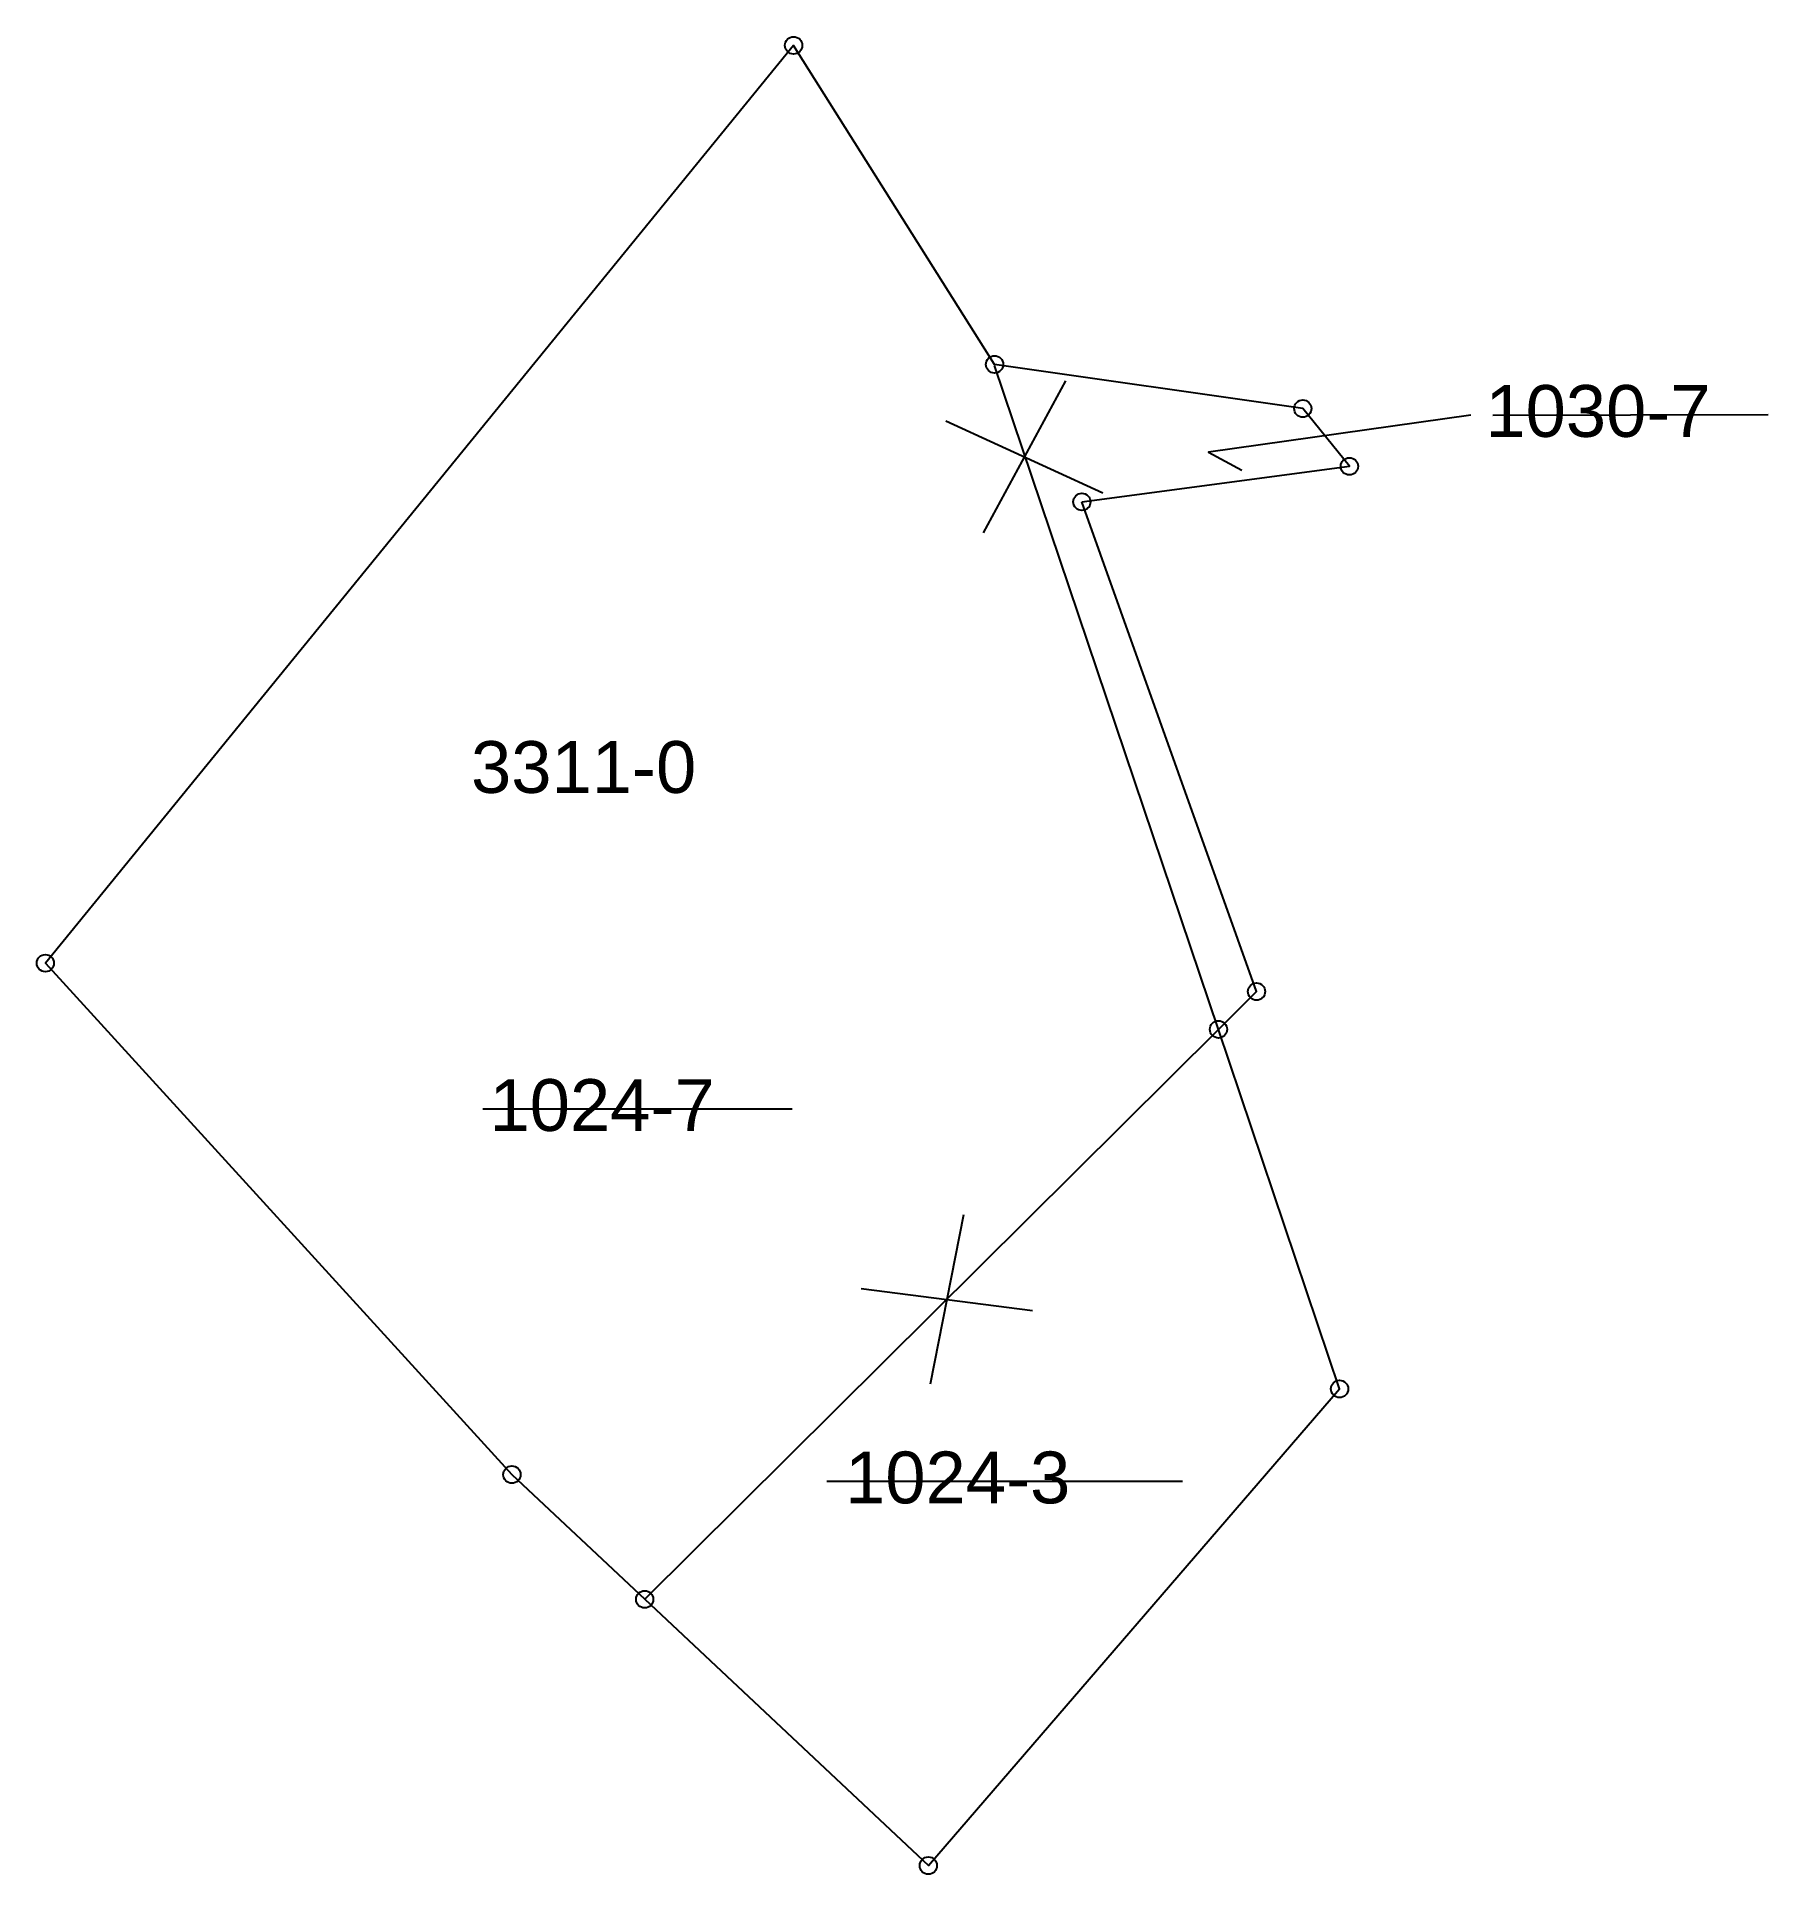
# Model space of a CAD drawing. Header units: metres. Extents: x 7512575.1 to 7512625.2, y 4691700.7 to 4691753.9.
import ezdxf

# ---------------------------------------------------------------- set-up
doc = ezdxf.new("R2010")
doc.units = ezdxf.units.M
for name, color, linetype in [('Parcele_baze', 7, 'Continuous'), ('Parcele_baze_TXT', 7, 'Continuous'), ('Parcele_re', 1, 'Continuous'), ('Parcele_re_TXT', 1, 'Continuous')]:
    doc.layers.add(name, color=color, linetype=linetype)
doc.styles.get("Standard").update_dxf_attribs({"font": 'arial.ttf'})

msp = doc.modelspace()

# ---------------------------------------------------------------- linework, layer by layer
at = {"color": 0, "linetype": 'ByBlock', "lineweight": -2, "transparency": 16777216}
for p, q in [((7512596.988, 4691753.627), (7512596.988, 4691753.627)), ((7512602.81, 4691744.389), (7512602.81, 4691744.389)), ((7512611.74, 4691743.11), (7512611.74, 4691743.11)), ((7512613.089, 4691741.438), (7512613.089, 4691741.438)), ((7512605.339, 4691740.409), (7512605.339, 4691740.409)), ((7512575.313, 4691727.052), (7512575.313, 4691727.052)), ((7512610.399, 4691726.229), (7512610.399, 4691726.229)), ((7512609.297, 4691725.134), (7512609.297, 4691725.134)), ((7512612.804, 4691714.723), (7512612.804, 4691714.723)), ((7512588.828, 4691712.241), (7512588.828, 4691712.241)), ((7512592.675, 4691708.63), (7512592.675, 4691708.63)), ((7512600.892, 4691700.919), (7512600.892, 4691700.919))]:
    msp.add_line(p, q, dxfattribs=at)
for centre in [(7512596.988, 4691753.627), (7512602.81, 4691744.389), (7512611.74, 4691743.11), (7512613.089, 4691741.438), (7512605.339, 4691740.409), (7512575.313, 4691727.052), (7512610.399, 4691726.229), (7512609.297, 4691725.134), (7512612.804, 4691714.723), (7512588.828, 4691712.241), (7512592.675, 4691708.63), (7512600.892, 4691700.919)]:
    msp.add_circle(centre, 0.25, dxfattribs=at)
at = {"layer": 'Parcele_baze', "flags": 128}
msp.add_lwpolyline([(7512605.339, 4691740.409), (7512613.089, 4691741.438), (7512611.74, 4691743.11), (7512602.81, 4691744.389), (7512596.988, 4691753.627), (7512575.313, 4691727.052), (7512588.828, 4691712.241), (7512592.675, 4691708.63), (7512600.892, 4691700.919), (7512612.804, 4691714.723), (7512609.297, 4691725.134), (7512610.399, 4691726.229)], close=True, dxfattribs=at)
for points in [[(7512609.297, 4691725.134), (7512602.81, 4691744.354)], [(7512592.675, 4691708.63), (7512609.297, 4691725.134)]]:
    msp.add_lwpolyline(points, dxfattribs=at)
at = {"layer": 'Parcele_re', "flags": 128}
for points in [[(7512604.862, 4691743.909), (7512602.478, 4691739.513)], [(7512601.397, 4691742.752), (7512605.943, 4691740.67)], [(7512616.61, 4691742.919), (7512609.012, 4691741.848), (7512609.971, 4691741.326)], [(7512617.244, 4691742.917), (7512625.223, 4691742.943)], [(7512587.983, 4691722.831), (7512596.943, 4691722.831)], [(7512601.913, 4691719.761), (7512600.941, 4691714.857)], [(7512598.948, 4691717.629), (7512603.906, 4691716.989)], [(7512597.949, 4691712.048), (7512608.259, 4691712.048)]]:
    msp.add_lwpolyline(points, dxfattribs=at)

# ---------------------------------------------------------------- texts
at = {"layer": 'Parcele_baze_TXT'}
for s, p in [('1030-7', (7512617.029, 4691742.291)), ('1024-7', (7512588.179, 4691722.192)), ('1024-3', (7512598.48, 4691711.409))]:
    msp.add_text(s, height=1.5, dxfattribs=at).set_placement(p)
at = {"layer": 'Parcele_re_TXT'}
msp.add_text('3311-0', height=1.5, dxfattribs=at).set_placement((7512587.644, 4691731.981))

doc.saveas('drawing.dxf')
